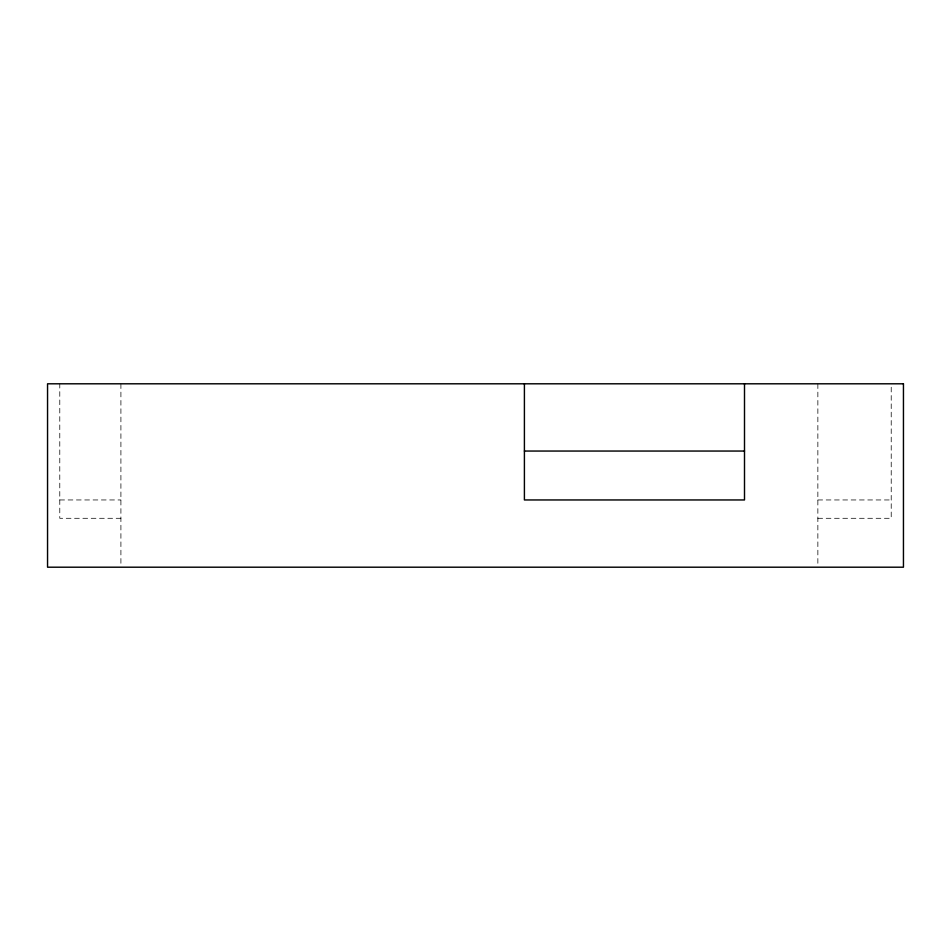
<?xml version="1.0" encoding="UTF-8"?>
<svg xmlns="http://www.w3.org/2000/svg" width="951" height="951" viewBox="0 0 951 951"><rect width="100%" height="100%" fill="white"/><g stroke="black" fill="none" stroke-linecap="round" stroke-linejoin="round"><path stroke-width="0.71" stroke-dasharray="4.75 3.57" d="M59.782 499.953L120.908 499.953M817.86 499.953L891.218 499.953M120.908 518.295L59.782 518.295L59.782 383.8M817.86 518.295L891.218 518.295L891.218 383.8M817.86 383.8L817.86 565.726M120.908 383.8L120.908 565.726"/><path stroke-width="1.43" d="M524.405 451.047L744.502 451.047M744.502 383.8L744.502 499.953L524.405 499.953L524.405 383.8M903.45 383.8L47.55 383.8L47.55 567.2L903.45 567.2L903.45 383.8"/></g></svg>
